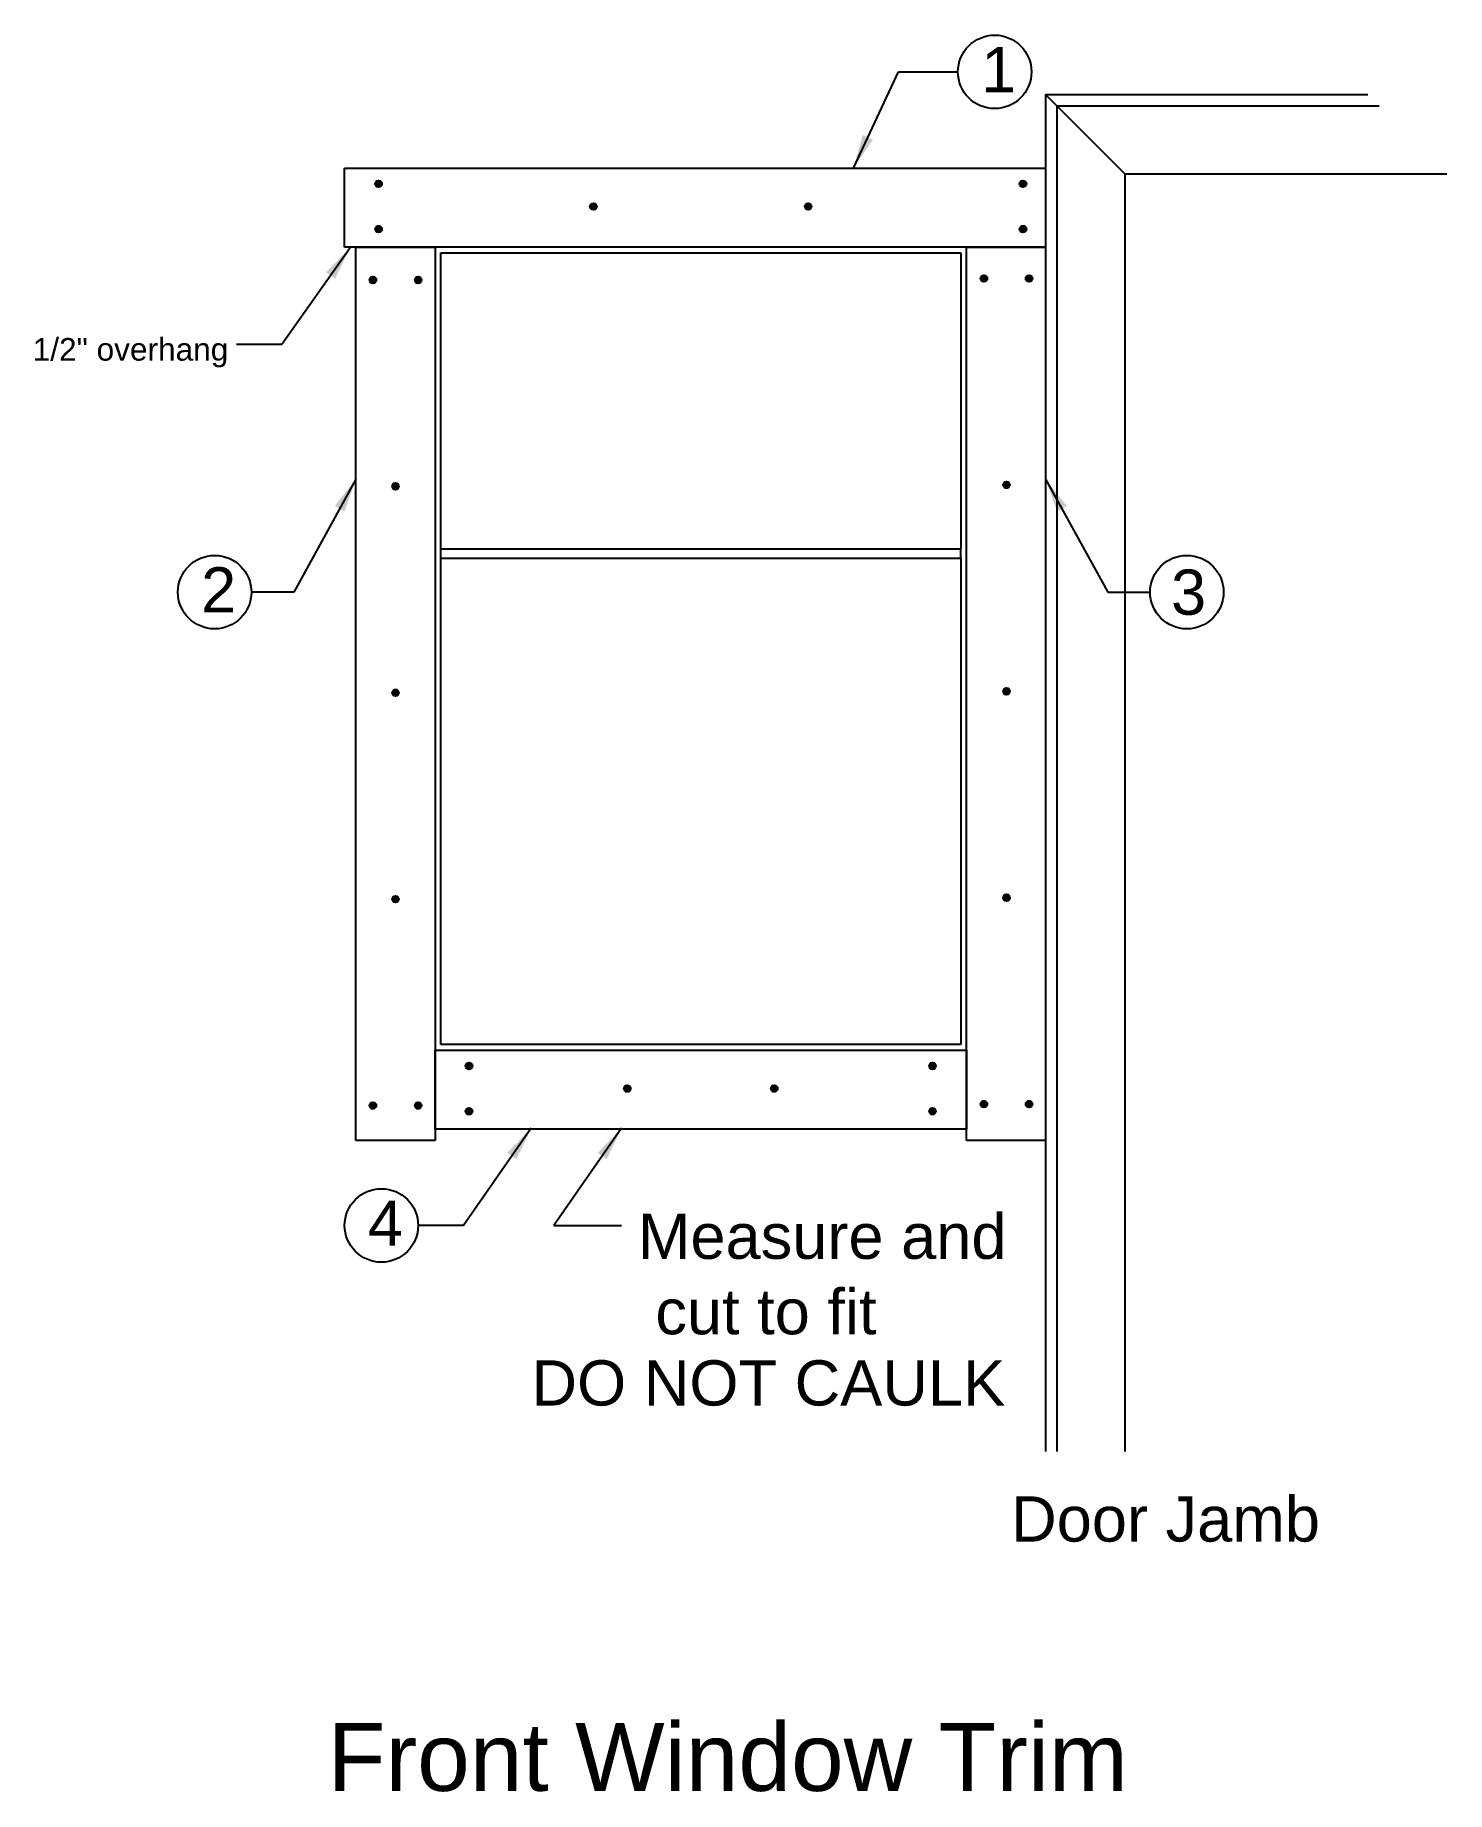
# Model space of a CAD drawing. Header units: inches. Extents: x -17.9 to 44.5, y -33 to 44.6.
import ezdxf

# ---------------------------------------------------------------- set-up
doc = ezdxf.new("R2010")
doc.units = ezdxf.units.IN
doc.layers.add('Window Trim', color=7, linetype='Continuous', lineweight=25, true_color=0x000000)
doc.styles.get("Standard").update_dxf_attribs({"font": ''})
doc.styles.add('textstyle0', font='')
doc.styles.add('textstyle1', font='')
doc.styles.add('textstyle2', font='')
doc.styles.add('textstyle3', font='')
doc.styles.add('textstyle4', font='')
doc.styles.add('textstyle5', font='')
doc.styles.add('textstyle6', font='')
doc.styles.add('textstyle7', font='')
doc.styles.add('textstyle8', font='')
doc.styles.get('Standard').set_extended_font_data('txt')
doc.styles.get('textstyle0').set_extended_font_data('Liberation Sans')
doc.styles.get('textstyle1').set_extended_font_data('Liberation Sans')
doc.styles.get('textstyle2').set_extended_font_data('Liberation Sans')
doc.styles.get('textstyle3').set_extended_font_data('Liberation Sans')
doc.styles.get('textstyle4').set_extended_font_data('Liberation Sans')
doc.styles.get('textstyle5').set_extended_font_data('Liberation Sans')
doc.styles.get('textstyle6').set_extended_font_data('Liberation Sans')
doc.styles.get('textstyle7').set_extended_font_data('Liberation Sans')
doc.styles.get('textstyle8').set_extended_font_data('Liberation Sans')
doc.dimstyles.get("Standard").update_dxf_attribs({"dimtxt": 2.5, "dimasz": 1.5, "dimexe": 1.25, "dimexo": 0.625, "dimtad": 1, "dimtxsty": 'Standard', "dimcen": 2.5, "dimadec": 0, "dimazin": 0, "dimtfac": 1, "dimtmove": 0, "dimatfit": 3, "dimfxl": 1, "dimarcsym": 0})

# ---------------------------------------------------------------- blocks, each defined once
blk = doc.blocks.new('NailHead')
at = {"layer": 'Window Trim'}
h = blk.add_hatch(color=256, dxfattribs=at)
edge = h.paths.add_edge_path()
edge.add_arc((0, 0), 0.15, 0, 360)
blk.add_circle((0, 0), 0.15, dxfattribs=at)

msp = doc.modelspace()

# ---------------------------------------------------------------- linework, layer by layer
at = {"layer": 'Window Trim'}
for p, q in [((26.75, 42), (26.75, -18)), ((26.75, 42), (41, 42)), ((26.75, 42), (30.25, 38.5)), ((27.25, 41.5), (27.25, -18)), ((27.25, 41.5), (41.5, 41.5)), ((-4.25, 35.25), (-4.25, 38.75)), ((-4.25, 38.75), (26.75, 38.75)), ((26.75, 38.75), (26.75, 35.25)), ((30.25, 38.5), (30.25, -18)), ((30.25, 38.5), (44.5, 38.5)), ((26.75, 35.25), (-4.25, 35.25)), ((-3.75, -4.25), (-3.75, 35.25)), ((-3.75, 35.25), (-0.25, 35.25)), ((-0.25, 35.25), (-0.25, -4.25)), ((0, 35), (23, 35)), ((0, 21.5), (0, 35)), ((23, 35), (23, 21.909)), ((23.25, -4.25), (23.25, 35.25)), ((23.25, 35.25), (26.75, 35.25)), ((26.75, 35.25), (26.75, -4.25)), ((-0.003, 21.909), (23, 21.909)), ((23, 21.909), (23, 21.909)), ((23, 21.5), (23, 21.909)), ((23, 21.909), (23, 21.909)), ((0, 21.5), (0, 21.5)), ((0, 21.5), (23, 21.5)), ((0, 0), (0, 21.5)), ((0, 21.5), (0, 21.5)), ((23, 21.5), (23, 0)), ((23, 0), (0, 0)), ((-0.25, -0.25), (23.25, -0.25)), ((-0.25, -3.75), (-0.25, -0.25)), ((23.25, -0.25), (23.25, -3.75)), ((23.25, -3.75), (-0.25, -3.75)), ((-0.25, -4.25), (-3.75, -4.25)), ((26.75, -4.25), (23.25, -4.25))]:
    msp.add_line(p, q, dxfattribs=at)
for centre in [(24.5, 43), (-10, 20), (33, 20), (-2.625, -8)]:
    msp.add_circle(centre, 1.625, dxfattribs=at)

# ---------------------------------------------------------------- block references
for p in [(-2.75, 38.05), (25.75, 38.05), (6.75, 37.05), (16.25, 37.05), (-2.75, 36.05), (25.75, 36.05), (25.023, 24.741), (-2, 24.675), (-2, 15.55), (25.023, 15.616), (-2, 6.425), (25.023, 6.491), (1.25, -0.95), (21.75, -0.95), (8.25, -1.95), (14.75, -1.95), (1.25, -2.95), (21.75, -2.95)]:
    msp.add_blockref('NailHead', p, dxfattribs=at)
at = {"layer": 'Window Trim', "rotation": 90}
for p in [(-3, 33.8), (-1, 33.8), (24.023, 33.866), (26.023, 33.866), (-3, -2.7), (-1, -2.7), (24.023, -2.634), (26.023, -2.634)]:
    msp.add_blockref('NailHead', p, dxfattribs=at)

# ---------------------------------------------------------------- texts
at = {"layer": 'Window Trim'}
for s, insert, char_height, attachment_point, style in [('\\H2;1', (23.9, 44.1), 3, 1, 'textstyle7'), ('\\H1;1/2" overhang', (-9.396, 31.234), 3, 3, 'textstyle0'), ('\\H2;2', (-10.6, 21.1), 3, 1, 'textstyle3'), ('\\H2;3', (32.3, 21), 3, 1, 'textstyle2'), ('\\H2;4', (-3.225, -6.9), 3, 1, 'textstyle1'), ('\\H2;Measure and\\P cut to fit', (8.716, -7.478), 3, 1, 'textstyle8'), ('\\H2;DO NOT CAULK', (4.011, -13.963), 6, 1, 'textstyle4'), ('\\H2;Door Jamb', (25.225, -19.977), 3, 1, 'textstyle6'), ('Front Window Trim', (-5, -30), 3, 1, 'textstyle5')]:
    msp.add_mtext(s, dxfattribs=dict(at, insert=insert, char_height=char_height, attachment_point=attachment_point, style=style))

# ---------------------------------------------------------------- leaders
for points in [[(18.25, 38.75), (20.25, 43), (22.875, 43)], [(-4.006, 35.223), (-7.029, 30.954), (-9.029, 30.954)], [(-3.75, 25), (-6.5, 20), (-8.375, 20)], [(26.75, 25), (29.5, 20), (31.375, 20)], [(4, -3.7), (1, -8), (-1, -8)], [(8, -3.7), (5, -8), (8, -8)]]:
    msp.add_leader(points, dimstyle='Standard', override={"dimscale": 1}, dxfattribs=at)

doc.saveas('drawing.dxf')
